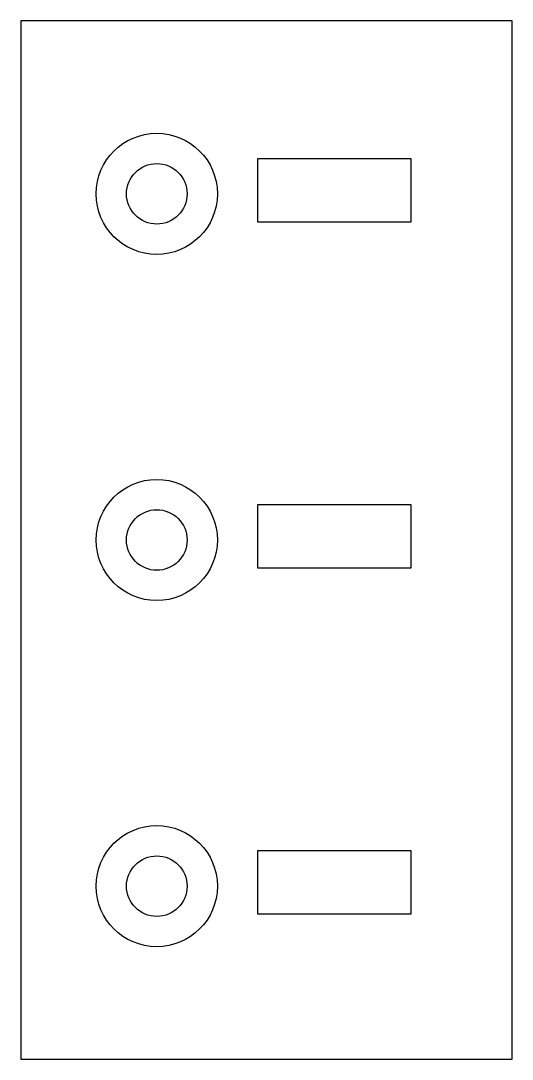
# Model space of a CAD drawing. Extents: x 29.8 to 64.8, y 188.3 to 262.3.
import ezdxf

# ---------------------------------------------------------------- set-up
doc = ezdxf.new("R2010")
doc.units = 0
doc.layers.get('0').update_dxf_attribs({"linetype": 'CONTINUOUS'})

msp = doc.modelspace()

# ---------------------------------------------------------------- linework, layer by layer
for points in [[(29.825, 262.279), (29.825, 188.336), (64.825, 188.336), (64.825, 262.279)], [(46.681, 252.459), (46.681, 247.974), (57.633, 247.974), (57.633, 252.459)], [(57.633, 227.812), (46.681, 227.812), (46.681, 223.326), (57.633, 223.326)], [(46.681, 198.678), (57.633, 198.678), (57.633, 203.164), (46.681, 203.164)]]:
    msp.add_lwpolyline(points, close=True)
for centre, radius in [((39.512, 249.955), 4.313), ((39.512, 249.955), 2.157), ((39.512, 225.307), 4.313), ((39.512, 225.307), 2.157), ((39.512, 200.66), 4.313), ((39.512, 200.66), 2.157)]:
    msp.add_circle(centre, radius)

doc.saveas('drawing.dxf')
